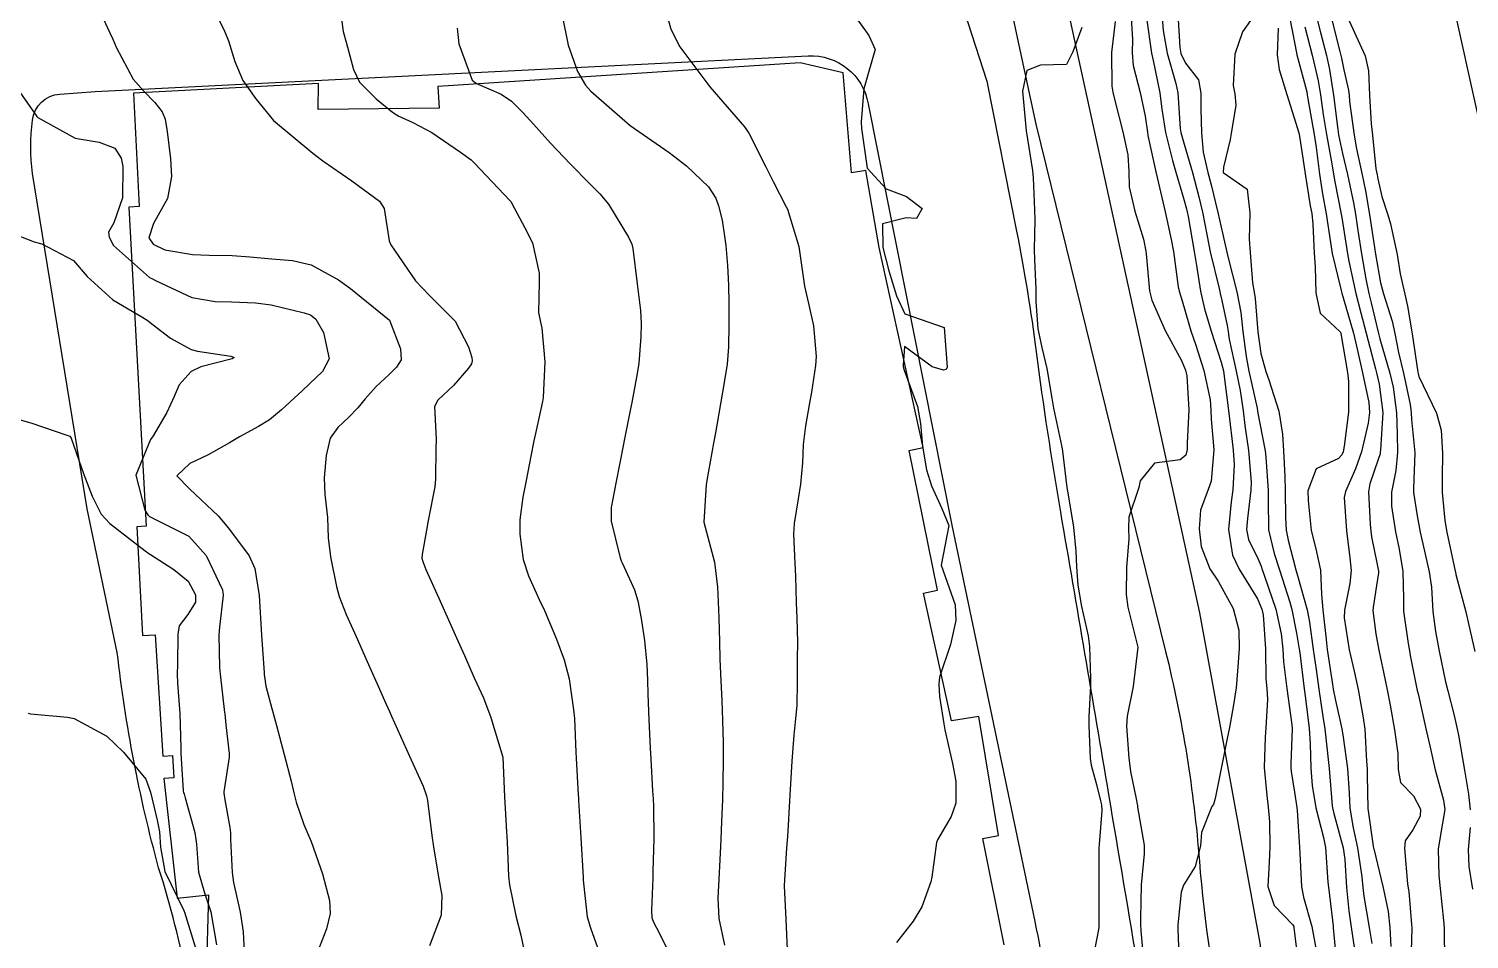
# Model space of a CAD drawing. Header units: metres. Extents: x 318500 to 325275, y 7408834 to 7428799.
# Drawn here: x 321218.3 to 321291.1, y 7409166.7 to 7409212.7 of the extents above; entities that cross this region are included whole.
import ezdxf

# ---------------------------------------------------------------- set-up
doc = ezdxf.new("R2010")
doc.units = ezdxf.units.M
doc.header["$MEASUREMENT"] = 0
for name, color, linetype in [('Canaleta de Drenagem', 151, 'Continuous'), ('Curvas de Nivel 1m', 11, 'Continuous'), ('Curvas de Nivel 5m', 15, 'Continuous'), ('Edificações', 30, 'Continuous'), ('Linha Férrea', 20, 'Continuous'), ('Vias Primárias', 230, 'Continuous')]:
    doc.layers.add(name, color=color, linetype=linetype)
doc.linetypes.add('TRACKS', pattern='A,0.15,[130,ltypeshp.shx,S=0.25,R=0,X=0,Y=0],0.15', length=0.3)

msp = doc.modelspace()

# ---------------------------------------------------------------- linework, layer by layer
at = {"layer": 'Canaleta de Drenagem'}
for points in [[(321249.372, 7409290.234), (321249.697, 7409286.757, 0.086902), (321251.229, 7409281.147, 0.00275), (321257.743, 7409267.502, -0.093903), (321262.235, 7409250.864, 0.050455), (321266.014, 7409229.764, -0.079532), (321267.595, 7409216.573, 0.086585), (321268.046, 7409213.208), (321269.19, 7409207.889), (321275.744, 7409181.262, -0.040826), (321277.451, 7409170.665, 0.035451), (321278.83, 7409161.482, -0.053917), (321280.053, 7409150.623), (321281.177, 7409131.234), (321281.285, 7409119.741), (321281.5, 7409109.523), (321282.344, 7409085.246), (321281.633, 7409043.555), (321280.186, 7409023.382), (321278.371, 7409007.125), (321276.879, 7408998.216), (321270.131, 7408967.899, -0.036702), (321267.644, 7408959.635, 0.067069), (321266.315, 7408954.006, 0.067069)], [(321268.389, 7408955.146), (321268.561, 7408956.738), (321269.57, 7408961.324), (321271.84, 7408966.46), (321274.245, 7408976.26), (321280.124, 7409003.171), (321280.54, 7409007.448), (321282.798, 7409028.507), (321283.854, 7409044.085), (321284.195, 7409071.064), (321284.512, 7409088.009), (321284.098, 7409100.477), (321283.431, 7409121.071), (321283.307, 7409129.777), (321282.048, 7409154.855), (321280.529, 7409166.527), (321277.478, 7409183.2), (321270.713, 7409214.2), (321267.719, 7409226.907, -0.002152), (321265.108, 7409238.206, -0.05927), (321264.171, 7409247.153, 0.067762), (321263.029, 7409256.52, 0.026743), (321260.171, 7409265.439, 0.025155)]]:
    msp.add_lwpolyline(points, format="xyb", dxfattribs=at)
at = {"layer": 'Curvas de Nivel 1m', "flags": 128}
for points, elevation in [([(321221.649, 7409214.191), (321222.436, 7409212.502), (321222.576, 7409212.182), (321222.744, 7409211.78), (321223.605, 7409210.167), (321224.13, 7409209.574), (321224.708, 7409208.976), (321225.072, 7409208.513), (321225.22, 7409208.142), (321225.318, 7409207.513), (321225.485, 7409206.138), (321225.546, 7409205.248), (321225.34, 7409204.139), (321224.627, 7409202.875), (321224.406, 7409202.153), (321224.615, 7409201.824), (321225.205, 7409201.548), (321226.608, 7409201.302), (321227.452, 7409201.266), (321228.607, 7409201.251), (321229.502, 7409201.191), (321230.605, 7409201.087), (321231.654, 7409201.005), (321232.601, 7409200.778), (321233.976, 7409200.026), (321234.583, 7409199.581), (321236.56, 7409197.99), (321237.103, 7409196.539), (321237.144, 7409195.981), (321236.911, 7409195.608), (321236.529, 7409195.244), (321235.887, 7409194.632), (321235.324, 7409194.008), (321234.959, 7409193.558), (321234.496, 7409193.094), (321233.938, 7409192.575), (321233.548, 7409192.029), (321233.347, 7409191.156), (321233.255, 7409190.032), (321233.294, 7409189.185), (321233.418, 7409188.03), (321233.452, 7409186.992), (321233.568, 7409186.028), (321233.87, 7409184.54), (321234.017, 7409184.024), (321234.367, 7409183.128), (321234.864, 7409182.012), (321235.293, 7409181.048), (321235.769, 7409179.998), (321235.937, 7409179.617), (321236.308, 7409178.775), (321236.548, 7409178.232), (321236.659, 7409177.985), (321236.962, 7409177.308), (321237.571, 7409175.97), (321238.247, 7409174.446), (321238.421, 7409173.958), (321238.466, 7409173.729), (321238.693, 7409171.955), (321238.771, 7409171.395), (321239.01, 7409169.952), (321239.194, 7409168.925), (321239.155, 7409167.945), (321238.577, 7409166.386)], 764), ([(321227.448, 7409214.113), (321228.192, 7409212.672), (321228.416, 7409212.103), (321228.734, 7409211.061), (321229.14, 7409210.094), (321229.795, 7409209.168), (321230.7, 7409208.07), (321232.676, 7409206.423), (321233.184, 7409206.035), (321234.655, 7409205.03), (321236.048, 7409203.999), (321236.279, 7409203.638), (321236.528, 7409201.991), (321236.617, 7409201.798), (321237.859, 7409199.971), (321238.579, 7409199.235), (321239.861, 7409197.947), (321240.547, 7409196.646), (321240.707, 7409196.102), (321240.73, 7409195.937), (321240.69, 7409195.785), (321240.534, 7409195.558), (321239.78, 7409194.689), (321238.991, 7409193.955), (321238.826, 7409193.636), (321238.903, 7409191.956), (321238.899, 7409191.533), (321238.879, 7409189.956), (321238.837, 7409189.574), (321238.524, 7409187.959), (321238.51, 7409187.878), (321238.421, 7409187.376), (321238.206, 7409186.16), (321238.191, 7409185.963), (321238.228, 7409185.793), (321238.394, 7409185.404), (321239.044, 7409183.953), (321239.599, 7409182.71), (321239.941, 7409181.944), (321240.337, 7409181.048), (321240.835, 7409179.932), (321241.292, 7409178.908), (321241.675, 7409177.919), (321242.27, 7409175.91), (321242.361, 7409173.908), (321242.464, 7409172.148), (321242.479, 7409171.906), (321242.494, 7409171.627), (321242.57, 7409169.904), (321242.616, 7409169.471), (321242.927, 7409167.899), (321243.186, 7409166.93), (321243.402, 7409165.891)], 763), ([(321234.019, 7409214.028), (321234.221, 7409212.562), (321234.358, 7409212.024), (321234.73, 7409210.653), (321235.043, 7409210.015), (321235.874, 7409209.165), (321236.705, 7409208.494), (321237.017, 7409208.299), (321237.728, 7409207.975), (321238.693, 7409207.471), (321240.143, 7409206.48), (321240.672, 7409206.082), (321240.828, 7409205.938), (321242.642, 7409204.013), (321242.69, 7409203.958), (321242.722, 7409203.909), (321243.384, 7409202.652), (321243.767, 7409201.893), (321244.118, 7409200.367), (321244.118, 7409199.887), (321244.071, 7409198.384), (321244.181, 7409197.886), (321244.254, 7409197.582), (321244.402, 7409195.882), (321244.316, 7409194.08), (321244.282, 7409193.883), (321243.953, 7409192.423), (321243.844, 7409191.89), (321243.693, 7409191.112), (321243.457, 7409189.895), (321243.294, 7409189.051), (321243.139, 7409187.899), (321243.136, 7409187.183), (321243.3, 7409185.896), (321243.57, 7409185.07), (321244.115, 7409183.884), (321244.372, 7409183.321), (321244.98, 7409181.874), (321245.366, 7409180.838), (321245.63, 7409179.867), (321245.853, 7409178.316), (321245.892, 7409177.864), (321245.965, 7409176.172), (321245.98, 7409175.863), (321246.081, 7409174.023), (321246.09, 7409173.862), (321246.099, 7409173.721), (321246.22, 7409171.85), (321246.331, 7409169.849), (321246.339, 7409169.697), (321246.538, 7409167.846), (321246.697, 7409167.302), (321247.228, 7409165.839)], 762), ([(321250.449, 7409213.805), (321250.763, 7409212.688), (321251.219, 7409211.795), (321252.73, 7409209.78), (321254.484, 7409207.753), (321254.695, 7409207.443), (321255.56, 7409205.737), (321255.924, 7409204.993), (321256.587, 7409203.721), (321256.648, 7409203.595), (321257.229, 7409201.714), (321257.323, 7409200.999), (321257.516, 7409199.711), (321257.708, 7409198.835), (321257.965, 7409197.706), (321258.104, 7409196.147), (321258.069, 7409195.705), (321257.865, 7409194.361), (321257.753, 7409193.708), (321257.555, 7409192.654), (321257.45, 7409191.71), (321257.406, 7409190.781), (321257.312, 7409189.711), (321257.196, 7409188.965), (321256.995, 7409187.714), (321256.963, 7409187.176), (321257.03, 7409185.714), (321257.054, 7409185.053), (321257.094, 7409183.713), (321257.123, 7409182.958), (321257.154, 7409181.712), (321257.148, 7409180.902), (321257.146, 7409179.712), (321257.119, 7409178.523), (321257.047, 7409177.709), (321256.975, 7409177.024), (321256.873, 7409175.711), (321256.836, 7409175.137), (321256.751, 7409173.712), (321256.667, 7409172.156), (321256.635, 7409171.714), (321256.599, 7409171.329), (321256.494, 7409169.715), (321256.491, 7409169.41), (321256.563, 7409167.714), (321256.633, 7409166.201)], 759), ([(321259.816, 7409213.684), (321260.76, 7409212.364), (321261.084, 7409211.665), (321260.738, 7409210.502), (321260.499, 7409209.673), (321260.373, 7409208.007), (321260.39, 7409207.675), (321260.67, 7409205.67), (321261.63, 7409204.626), (321262.656, 7409204.229), (321263.45, 7409203.632), (321263.158, 7409203.119), (321262.643, 7409203.151), (321261.445, 7409202.85), (321261.465, 7409201.657), (321261.766, 7409200.489), (321262.025, 7409199.648), (321262.161, 7409199.222), (321262.577, 7409198.31), (321264.57, 7409197.62), (321264.713, 7409195.617), (321264.657, 7409195.499), (321264.538, 7409195.459), (321263.95, 7409195.626), (321262.555, 7409196.664), (321262.489, 7409195.692), (321262.493, 7409195.641), (321262.537, 7409195.461), (321263.218, 7409193.633), (321263.368, 7409192.764), (321263.471, 7409191.63), (321263.673, 7409190.427), (321263.927, 7409189.625), (321264.443, 7409188.483), (321264.795, 7409187.615), (321264.41, 7409185.62), (321265.127, 7409183.609), (321265.154, 7409182.822), (321264.877, 7409181.612), (321264.333, 7409179.957), (321264.286, 7409179.611), (321264.321, 7409178.979), (321264.552, 7409177.607), (321264.604, 7409177.298), (321264.978, 7409175.603), (321265.156, 7409174.706), (321265.149, 7409173.601), (321264.912, 7409172.925), (321264.221, 7409171.747), (321264.171, 7409171.611), (321263.948, 7409169.86), (321263.894, 7409169.614), (321263.428, 7409168.364), (321262.998, 7409167.627), (321262.149, 7409166.562)], 758), ([(321273.195, 7409213.082), (321273.006, 7409211.506), (321273.033, 7409209.805), (321273.083, 7409209.505), (321273.202, 7409209.023), (321273.583, 7409207.497), (321273.837, 7409206.338), (321273.893, 7409205.492), (321273.903, 7409204.732), (321274.193, 7409203.487), (321274.629, 7409202.073), (321274.746, 7409201.479), (321274.763, 7409201.334), (321274.941, 7409199.476), (321275.057, 7409199.004), (321275.718, 7409197.469), (321276.547, 7409195.947), (321276.746, 7409195.457), (321276.81, 7409195.182), (321276.922, 7409193.454), (321276.839, 7409191.801), (321276.829, 7409191.455), (321276.774, 7409191.167), (321276.482, 7409190.931), (321275.178, 7409190.775), (321274.466, 7409189.872), (321274.396, 7409189.546), (321274.374, 7409189.481), (321273.881, 7409188.046), (321273.872, 7409187.488), (321273.881, 7409186.945), (321273.773, 7409185.49), (321273.748, 7409184.131), (321273.834, 7409183.488), (321274.35, 7409181.48), (321274.106, 7409179.483), (321273.804, 7409177.991), (321273.767, 7409177.488), (321273.896, 7409175.865), (321273.935, 7409175.485), (321273.979, 7409175.196), (321274.253, 7409173.812), (321274.313, 7409173.542), (321274.32, 7409173.479), (321274.335, 7409173.393), (321274.662, 7409171.473), (321274.657, 7409171.029), (321274.515, 7409169.475), (321274.476, 7409167.779), (321274.477, 7409167.475), (321274.492, 7409167.148), (321274.642, 7409165.472)], 756), ([(321274.777, 7409213.268), (321275.039, 7409211.477), (321275.112, 7409211.111), (321275.448, 7409209.473), (321275.548, 7409208.641), (321275.733, 7409207.47), (321276.098, 7409206.047), (321276.269, 7409205.464), (321276.657, 7409204.146), (321276.804, 7409203.611), (321276.839, 7409203.457), (321276.884, 7409203.219), (321277.185, 7409201.452), (321277.306, 7409200.753), (321277.516, 7409199.446), (321277.708, 7409198.57), (321278.042, 7409197.438), (321278.546, 7409195.861), (321278.664, 7409195.428), (321278.689, 7409195.276), (321278.918, 7409193.424), (321279.089, 7409192.014), (321279.161, 7409191.42), (321279.205, 7409190.693), (321279.137, 7409189.42), (321279.057, 7409188.815), (321278.922, 7409187.423), (321279.118, 7409186.121), (321279.454, 7409185.414), (321280.388, 7409183.91), (321280.609, 7409183.397), (321280.673, 7409183.098), (321280.785, 7409181.393), (321280.811, 7409179.869), (321280.85, 7409179.392), (321280.889, 7409178.824), (321280.807, 7409177.392), (321280.766, 7409176.919), (321280.719, 7409175.393), (321280.853, 7409173.988), (321280.931, 7409173.39), (321280.985, 7409172.643), (321281.012, 7409171.388), (321280.976, 7409170.621), (321280.901, 7409169.389), (321281.221, 7409168.425), (321282.171, 7409167.456), (321282.215, 7409167.37), (321282.227, 7409167.312), (321282.46, 7409165.367)], 754), ([(321275.553, 7409213.472), (321275.621, 7409212.618), (321275.821, 7409211.469), (321276.259, 7409209.94), (321276.359, 7409209.464), (321276.49, 7409207.675), (321276.522, 7409207.462), (321276.691, 7409206.878), (321277.1, 7409205.454), (321277.426, 7409204.217), (321277.605, 7409203.446), (321277.841, 7409202.233), (321278, 7409201.439), (321278.443, 7409199.582), (321278.477, 7409199.432), (321278.496, 7409199.338), (321278.586, 7409198.99), (321278.86, 7409197.713), (321278.901, 7409197.425), (321278.959, 7409197.029), (321279.31, 7409195.418), (321279.507, 7409194.434), (321279.656, 7409193.413), (321279.754, 7409192.663), (321279.925, 7409191.408), (321280.07, 7409189.802), (321280.057, 7409189.406), (321279.874, 7409187.973), (321279.829, 7409187.409), (321279.928, 7409186.911), (321280.415, 7409185.913), (321280.573, 7409185.559), (321280.627, 7409185.397), (321280.742, 7409185.058), (321281.315, 7409183.386), (321281.59, 7409182.153), (321281.661, 7409181.38), (321281.698, 7409180.734), (321281.869, 7409179.377), (321282.124, 7409177.551), (321282.131, 7409177.373), (321282.071, 7409175.575), (321282.068, 7409175.373), (321282.088, 7409175.192), (321282.258, 7409174.15), (321282.376, 7409173.369), (321282.392, 7409173.224), (321282.501, 7409171.367), (321282.517, 7409171.066), (321282.605, 7409169.366), (321282.712, 7409168.838), (321283.127, 7409167.36), (321283.343, 7409166.167)], 753), ([(321276.368, 7409213.464), (321276.462, 7409211.755), (321276.513, 7409211.462), (321276.745, 7409210.966), (321277.409, 7409210.123), (321277.531, 7409209.448), (321277.521, 7409208.645), (321277.557, 7409207.447), (321277.651, 7409206.48), (321277.878, 7409205.442), (321278.045, 7409204.821), (321278.376, 7409203.434), (321278.633, 7409202.315), (321278.836, 7409201.427), (321278.907, 7409201.135), (321279.336, 7409199.419), (321279.542, 7409198.378), (321279.651, 7409197.414), (321279.813, 7409196.149), (321279.956, 7409195.409), (321280.366, 7409193.548), (321280.392, 7409193.402), (321280.405, 7409193.298), (321280.504, 7409192.77), (321280.769, 7409191.397), (321280.808, 7409191.072), (321280.933, 7409189.393), (321280.932, 7409188.914), (321280.95, 7409187.392), (321281.231, 7409186.201), (321281.496, 7409185.384), (321282.013, 7409183.748), (321282.12, 7409183.374), (321282.362, 7409182.177), (321282.495, 7409181.369), (321282.523, 7409181.194), (321282.748, 7409179.366), (321282.812, 7409178.875), (321282.99, 7409177.363), (321283.053, 7409176.598), (321283.087, 7409175.362), (321283.141, 7409174.482), (321283.333, 7409173.359), (321283.722, 7409171.861), (321283.817, 7409171.354), (321283.944, 7409169.602), (321283.968, 7409169.352), (321284.173, 7409167.668), (321284.203, 7409167.383), (321284.205, 7409167.349), (321284.214, 7409167.305), (321284.39, 7409165.346)], 752), ([(321280.243, 7409213.408), (321279.627, 7409212.557), (321279.243, 7409211.423), (321279.154, 7409209.843), (321279.237, 7409209.422), (321279.287, 7409208.856), (321279.058, 7409207.425), (321279.005, 7409207.115), (321278.674, 7409205.711), (321278.66, 7409205.441), (321279.863, 7409204.613), (321279.998, 7409203.41), (321279.963, 7409202.077), (321280.02, 7409201.409), (321280.133, 7409199.871), (321280.214, 7409199.406), (321280.267, 7409199.085), (321280.4, 7409197.403), (321280.553, 7409196.3), (321280.801, 7409195.397), (321280.953, 7409194.976), (321281.463, 7409193.39), (321281.65, 7409192.237), (321281.708, 7409191.388), (321281.761, 7409190.091), (321281.78, 7409189.38), (321281.798, 7409188.022), (321281.827, 7409187.379), (321281.928, 7409186.88), (321282.33, 7409185.371), (321282.406, 7409185.097), (321282.89, 7409183.365), (321283.007, 7409182.728), (321283.204, 7409181.361), (321283.348, 7409180.352), (321283.489, 7409179.358), (321283.692, 7409177.974), (321283.779, 7409177.355), (321283.976, 7409175.651), (321284.005, 7409175.353), (321284.15, 7409173.452), (321284.169, 7409173.351), (321284.246, 7409173.075), (321284.706, 7409171.343), (321284.798, 7409170.754), (321284.888, 7409169.34), (321284.994, 7409168.154), (321285.112, 7409167.336), (321285.28, 7409166.206)], 751), ([(321281.98, 7409213.388), (321282.288, 7409211.854), (321282.368, 7409211.384), (321282.737, 7409210.031), (321282.873, 7409209.519), (321282.898, 7409209.377), (321282.928, 7409209.176), (321283.252, 7409207.372), (321283.355, 7409206.706), (321283.516, 7409205.367), (321283.67, 7409204.375), (321283.858, 7409203.362), (321284.068, 7409201.919), (321284.154, 7409201.357), (321284.593, 7409199.56), (321284.654, 7409199.349), (321285.089, 7409197.856), (321285.23, 7409197.34), (321285.436, 7409196.458), (321285.682, 7409195.333), (321286.007, 7409193.838), (321286.051, 7409193.327), (321285.972, 7409192.795), (321285.633, 7409191.333), (321285.331, 7409190.484), (321284.836, 7409189.344), (321284.769, 7409189.032), (321284.879, 7409187.343), (321285.055, 7409185.979), (321285.121, 7409185.339), (321285.056, 7409184.684), (321284.784, 7409183.344), (321284.771, 7409182.947), (321285.019, 7409181.34), (321285.269, 7409180.266), (321285.472, 7409179.333), (321285.726, 7409177.912), (321285.801, 7409177.327), (321285.889, 7409175.713), (321285.923, 7409175.325), (321285.933, 7409174.991), (321285.951, 7409173.324), (321286.222, 7409171.423), (321286.247, 7409171.32), (321286.257, 7409171.282), (321286.729, 7409169.312), (321286.988, 7409168.118), (321287.072, 7409167.306), (321287.115, 7409166.346)], 749), ([(321283.35, 7409213.371), (321283.55, 7409212.587), (321283.867, 7409211.363), (321284.026, 7409210.644), (321284.226, 7409209.358), (321284.443, 7409207.615), (321284.485, 7409207.353), (321284.686, 7409206.415), (321284.933, 7409205.346), (321285.23, 7409203.915), (321285.33, 7409203.34), (321285.452, 7409202.524), (321285.635, 7409201.335), (321285.851, 7409200.081), (321286.012, 7409199.329), (321286.125, 7409198.867), (321286.496, 7409197.321), (321286.566, 7409197.051), (321287.064, 7409195.315), (321287.233, 7409194.609), (321287.411, 7409193.311), (321287.44, 7409192.251), (321287.46, 7409191.305), (321287.38, 7409190.403), (321287.16, 7409189.309), (321287.159, 7409188.6), (321287.363, 7409187.306), (321287.536, 7409186.418), (321287.719, 7409185.3), (321287.757, 7409183.932), (321287.767, 7409183.299), (321287.989, 7409181.661), (321288.059, 7409181.294), (321288.104, 7409181.05), (321288.336, 7409179.882), (321288.458, 7409179.289), (321288.493, 7409179.123), (321288.908, 7409177.284), (321289.084, 7409176.487), (321289.353, 7409175.279), (321289.783, 7409173.746), (321289.839, 7409173.274), (321289.608, 7409171.897), (321289.506, 7409171.277), (321289.544, 7409169.933), (321289.606, 7409169.276), (321289.779, 7409167.669), (321289.809, 7409167.274), (321289.836, 7409165.582)], 747), ([(321284.084, 7409213.36), (321284.544, 7409211.562), (321284.598, 7409211.352), (321284.624, 7409211.227), (321284.743, 7409210.634), (321284.988, 7409209.602), (321285.017, 7409209.346), (321285.04, 7409209.03), (321285.277, 7409207.341), (321285.391, 7409206.638), (321285.673, 7409205.335), (321285.843, 7409204.514), (321286.039, 7409203.329), (321286.289, 7409201.661), (321286.341, 7409201.324), (321286.598, 7409199.868), (321286.742, 7409199.318), (321287.196, 7409197.933), (321287.325, 7409197.312), (321287.51, 7409196.356), (321287.756, 7409195.308), (321288.09, 7409193.73), (321288.143, 7409193.304), (321288.171, 7409192.968), (321288.331, 7409191.292), (321288.268, 7409189.488), (321288.266, 7409189.293), (321288.442, 7409188.099), (321288.604, 7409187.288), (321288.655, 7409187.06), (321289.064, 7409185.283), (321289.169, 7409184.512), (321289.247, 7409183.281), (321289.379, 7409182.266), (321289.566, 7409181.278), (321289.889, 7409179.72), (321289.991, 7409179.273), (321290.311, 7409178.028), (321290.491, 7409177.267), (321290.534, 7409177.029), (321290.843, 7409175.261), (321291.041, 7409174.042), (321291.135, 7409173.257)], 746), ([(321239.972, 7409212.738), (321240.048, 7409211.947), (321240.723, 7409210.107), (321240.945, 7409209.937), (321242.198, 7409209.401), (321242.711, 7409209.052), (321243.294, 7409208.486), (321243.832, 7409207.893), (321244.686, 7409206.925), (321245.699, 7409205.87), (321246.66, 7409204.895), (321247.17, 7409204.367), (321247.605, 7409203.846), (321248.625, 7409202.179), (321248.788, 7409201.827), (321248.84, 7409201.603), (321249.063, 7409199.823), (321249.231, 7409198.475), (321249.266, 7409197.82), (321249.24, 7409197.14), (321249.141, 7409195.821), (321249.065, 7409195.289), (321248.784, 7409193.826), (321248.736, 7409193.597), (321248.488, 7409192.338), (321248.405, 7409191.907), (321248.388, 7409191.831), (321248.369, 7409191.721), (321248.005, 7409189.837), (321247.748, 7409188.532), (321247.743, 7409187.84), (321248.186, 7409186.05), (321248.259, 7409185.832), (321248.296, 7409185.729), (321248.397, 7409185.519), (321248.928, 7409184.365), (321249.1, 7409183.819), (321249.255, 7409182.928), (321249.433, 7409181.814), (321249.548, 7409180.595), (321249.578, 7409179.811), (321249.598, 7409179.096), (321249.645, 7409177.81), (321249.714, 7409176.373), (321249.746, 7409175.808), (321249.837, 7409174.216), (321249.865, 7409173.806), (321249.879, 7409173.448), (321249.897, 7409171.805), (321249.858, 7409170.142), (321249.843, 7409169.805), (321249.779, 7409168.193), (321249.806, 7409167.805), (321249.899, 7409167.546), (321250.153, 7409167.075), (321250.578, 7409166.227)], 761), ([(321271.519, 7409212.778), (321271.062, 7409211.535), (321270.744, 7409210.903), (321269.429, 7409210.868), (321268.74, 7409210.597), (321268.515, 7409209.563), (321268.7, 7409207.56), (321269.024, 7409205.556), (321269.05, 7409205.172), (321269.12, 7409203.555), (321269.14, 7409203.057), (321269.117, 7409201.555), (321269.119, 7409201.048), (321269.189, 7409199.554), (321269.198, 7409198.94), (321269.289, 7409197.553), (321269.496, 7409196.611), (321269.755, 7409195.548), (321270.004, 7409194.058), (321270.091, 7409193.544), (321270.491, 7409191.667), (321270.514, 7409191.564), (321270.518, 7409191.54), (321270.522, 7409191.507), (321270.759, 7409189.536), (321270.822, 7409189.167), (321271.102, 7409187.53), (321271.216, 7409186.326), (321271.249, 7409185.527), (321271.315, 7409184.607), (321271.492, 7409183.519), (321271.831, 7409182.042), (321271.908, 7409181.514), (321271.953, 7409179.895), (321271.952, 7409179.514), (321271.866, 7409177.955), (321271.866, 7409177.514), (321271.941, 7409175.847), (321271.99, 7409175.513), (321272.26, 7409174.538), (321272.46, 7409173.715), (321272.501, 7409173.506), (321272.523, 7409173.228), (321272.388, 7409171.507), (321272.38, 7409171.346), (321272.373, 7409169.507), (321272.367, 7409167.702), (321272.372, 7409167.507), (321272.371, 7409167.303), (321272.15, 7409166.173)], 757), ([(321282.771, 7409212.811), (321283.14, 7409211.374), (321283.443, 7409210.075), (321283.563, 7409209.368), (321283.696, 7409208.385), (321283.874, 7409207.362), (321284.143, 7409205.893), (321284.225, 7409205.357), (321284.284, 7409204.974), (321284.617, 7409203.35), (321284.647, 7409203.174), (321284.928, 7409201.345), (321284.992, 7409200.967), (321285.353, 7409199.339), (321285.601, 7409198.356), (321285.872, 7409197.33), (321286.338, 7409195.528), (321286.394, 7409195.322), (321286.531, 7409194.749), (321286.716, 7409193.318), (321286.591, 7409191.419), (321286.586, 7409191.319), (321286.575, 7409191.233), (321286.484, 7409190.944), (321286.065, 7409189.727), (321285.985, 7409189.327), (321286.074, 7409187.686), (321286.108, 7409187.325), (321286.149, 7409187.046), (321286.414, 7409185.727), (321286.484, 7409185.392), (321286.495, 7409185.319), (321286.494, 7409185.233), (321286.399, 7409184.595), (321286.224, 7409183.481), (321286.217, 7409183.322), (321286.362, 7409182.153), (321286.51, 7409181.318), (321286.834, 7409179.811), (321286.939, 7409179.311), (321287.086, 7409178.541), (321287.306, 7409177.305), (321287.481, 7409176.103), (321287.497, 7409175.302), (321287.606, 7409174.643), (321288.257, 7409173.97), (321288.613, 7409173.286), (321288.601, 7409172.93), (321288.234, 7409172.239), (321287.836, 7409171.686), (321287.818, 7409171.296), (321287.964, 7409169.523), (321288, 7409169.293), (321288.027, 7409169.131), (321288.172, 7409167.462), (321288.187, 7409167.29), (321288.188, 7409167.272), (321288.153, 7409166.123)], 748), ([(321217.833, 7409202.242), (321218.616, 7409201.953), (321218.989, 7409201.85), (321220.602, 7409200.997), (321221.281, 7409200.193), (321222.573, 7409199.018), (321224.046, 7409198.158), (321224.366, 7409197.961), (321224.556, 7409197.8), (321225.492, 7409197.078), (321226.544, 7409196.515), (321226.857, 7409196.431), (321228.541, 7409196.165), (321228.595, 7409196.154), (321228.713, 7409196.097), (321228.603, 7409196.036), (321228.539, 7409196.017), (321227.017, 7409195.631), (321226.529, 7409195.399), (321225.927, 7409194.721), (321225.676, 7409194.133), (321225.315, 7409193.321), (321224.618, 7409192.148), (321224.478, 7409191.956), (321223.742, 7409190.161), (321224.193, 7409188.394), (321224.344, 7409188.151), (321224.429, 7409188.071), (321224.575, 7409188.001), (321226.414, 7409187.076), (321227.292, 7409186.111), (321228.119, 7409184.367), (321228.161, 7409184.102), (321227.974, 7409182.485), (321227.927, 7409182.104), (321227.974, 7409180.454), (321228.005, 7409180.103), (321228.222, 7409178.18), (321228.231, 7409178.101), (321228.292, 7409177.547), (321228.448, 7409176.097), (321228.45, 7409175.915), (321228.248, 7409174.606), (321228.181, 7409174.161), (321228.184, 7409174.101), (321228.237, 7409173.756), (321228.496, 7409172.369), (321228.52, 7409172.096), (321228.529, 7409171.782), (321228.604, 7409170.094), (321228.68, 7409169.595), (321229.019, 7409168.087), (321229.159, 7409167.094), (321229.218, 7409166.084)], 766), ([(321217.735, 7409192.998), (321218.488, 7409192.79), (321220.215, 7409192.204), (321220.412, 7409192.133), (321220.478, 7409192.023), (321221.122, 7409190.193), (321221.538, 7409189.095), (321221.985, 7409188.184), (321222.423, 7409187.727), (321224.213, 7409186.343), (321224.401, 7409186.202), (321224.476, 7409186.149), (321225.66, 7409185.398), (321226.387, 7409184.806), (321226.76, 7409184.116), (321226.752, 7409183.739), (321226.365, 7409183.117), (321225.929, 7409182.554), (321225.859, 7409182.127), (321225.855, 7409180.599), (321225.833, 7409180.127), (321225.84, 7409179.652), (321225.957, 7409178.125), (321226.007, 7409176.391), (321226.014, 7409176.124), (321226.139, 7409174.224), (321226.157, 7409174.121), (321226.175, 7409174.057), (321226.237, 7409173.855), (321226.726, 7409172.115), (321226.802, 7409171.523), (321226.91, 7409170.113), (321227.215, 7409169.069), (321227.525, 7409168.106), (321227.809, 7409166.438)], 767), ([(321218.299, 7409178.136), (321218.425, 7409178.101), (321220.296, 7409177.938), (321220.626, 7409177.865), (321222.282, 7409176.978), (321223.126, 7409176.167), (321224.25, 7409174.8), (321224.491, 7409174.146), (321224.816, 7409172.731), (321224.931, 7409172.139), (321224.98, 7409171.367), (321225.2, 7409170.135), (321226.161, 7409168.174), (321226.185, 7409168.12), (321226.198, 7409168.081), (321226.806, 7409166.113)], 768), ([(321291.129, 7409172.364), (321291.029, 7409171.258), (321291.065, 7409170.4), (321291.242, 7409169.254)], 746)]:
    msp.add_lwpolyline(points, dxfattribs=dict(at, elevation=elevation))
at = {"layer": 'Curvas de Nivel 5m', "flags": 128}
for points, elevation in [([(321245.269, 7409213.379), (321245.569, 7409211.872), (321246.047, 7409210.557), (321246.457, 7409209.863), (321246.725, 7409209.553), (321248.7, 7409207.83), (321250.68, 7409206.462), (321251.549, 7409205.791), (321252.659, 7409204.717), (321253.026, 7409204.146), (321253.173, 7409203.772), (321253.36, 7409203.048), (321253.539, 7409201.766), (321253.619, 7409200.75), (321253.664, 7409199.764), (321253.683, 7409198.865), (321253.693, 7409197.763), (321253.672, 7409196.644), (321253.6, 7409195.764), (321253.456, 7409194.837), (321253.265, 7409193.769), (321253.018, 7409192.302), (321252.92, 7409191.773), (321252.57, 7409189.887), (321252.558, 7409189.779), (321252.55, 7409189.687), (321252.43, 7409187.78), (321252.96, 7409185.772), (321253.125, 7409184.507), (321253.155, 7409183.768), (321253.188, 7409182.948), (321253.218, 7409181.767), (321253.243, 7409180.86), (321253.285, 7409179.766), (321253.331, 7409178.785), (321253.374, 7409177.764), (321253.395, 7409176.651), (321253.402, 7409175.763), (321253.384, 7409174.632), (321253.363, 7409173.759), (321253.326, 7409172.662), (321253.287, 7409171.759), (321253.238, 7409170.727), (321253.19, 7409169.76), (321253.142, 7409168.793), (321253.185, 7409167.76), (321253.476, 7409166.427)], 760), ([(321273.997, 7409213.492), (321274.072, 7409212.178), (321274.059, 7409211.49), (321274.104, 7409210.85), (321274.467, 7409209.484), (321274.712, 7409208.288), (321274.828, 7409207.479), (321274.852, 7409207.324), (321275.255, 7409205.474), (321275.441, 7409204.694), (321275.724, 7409203.469), (321276.029, 7409202.066), (321276.138, 7409201.465), (321276.388, 7409199.667), (321276.43, 7409199.462), (321276.585, 7409198.966), (321276.924, 7409197.805), (321277.026, 7409197.453), (321277.278, 7409196.73), (321277.678, 7409195.443), (321277.992, 7409193.963), (321278.032, 7409193.437), (321278.055, 7409192.986), (321278.185, 7409191.435), (321278.049, 7409189.854), (321277.891, 7409189.439), (321277.503, 7409188.385), (321277.436, 7409187.445), (321277.535, 7409186.553), (321277.982, 7409185.434), (321278.401, 7409184.801), (321279.156, 7409183.418), (321279.439, 7409182.338), (321279.456, 7409181.413), (321279.399, 7409180.473), (321279.31, 7409179.415), (321279.182, 7409178.552), (321278.973, 7409177.42), (321278.861, 7409176.852), (321278.576, 7409175.425), (321278.254, 7409173.83), (321278.158, 7409173.524), (321278.081, 7409173.432), (321277.559, 7409172.108), (321277.509, 7409171.437), (321277.241, 7409170.403), (321276.653, 7409169.445), (321276.527, 7409169.106), (321276.365, 7409167.448), (321276.364, 7409167.251), (321276.429, 7409165.447)], 755), ([(321285.016, 7409213.106), (321285.821, 7409211.334), (321285.997, 7409210.585), (321286.039, 7409209.33), (321286.13, 7409207.907), (321286.192, 7409207.328), (321286.371, 7409205.629), (321286.423, 7409205.324), (321286.466, 7409205.121), (321286.659, 7409204.244), (321286.975, 7409203.317), (321287.104, 7409202.854), (321287.437, 7409201.312), (321287.591, 7409200.325), (321287.819, 7409199.308), (321287.968, 7409198.691), (321288.195, 7409197.304), (321288.485, 7409195.356), (321288.496, 7409195.3), (321288.538, 7409195.151), (321289.424, 7409193.286), (321289.66, 7409192.437), (321289.724, 7409191.278), (321289.711, 7409190.038), (321289.717, 7409189.277), (321289.841, 7409187.874), (321289.951, 7409187.275), (321290.374, 7409185.307), (321290.385, 7409185.27), (321290.408, 7409185.136), (321290.903, 7409183.262), (321291.052, 7409182.578), (321291.363, 7409181.255)], 745), ([(321281.433, 7409212.73), (321281.381, 7409211.394), (321281.484, 7409210.652), (321281.875, 7409209.389), (321282.413, 7409207.674), (321282.489, 7409207.382), (321282.682, 7409206.173), (321282.798, 7409205.378), (321283.05, 7409203.77), (321283.123, 7409203.373), (321283.179, 7409202.835), (321283.242, 7409201.371), (321283.296, 7409200.683), (321283.331, 7409199.369), (321283.55, 7409198.336), (321284.57, 7409197.397), (321284.585, 7409197.365), (321284.592, 7409197.35), (321284.595, 7409197.324), (321284.924, 7409195.344), (321284.981, 7409194.895), (321284.981, 7409193.343), (321284.772, 7409191.625), (321284.711, 7409191.347), (321284.652, 7409191.183), (321284.485, 7409191), (321283.358, 7409190.486), (321282.935, 7409189.365), (321282.94, 7409188.877), (321283.101, 7409187.363), (321283.338, 7409186.444), (321283.571, 7409185.358), (321283.615, 7409184.135), (321283.683, 7409183.357), (321283.856, 7409181.857), (321283.913, 7409181.354), (321284.189, 7409179.494), (321284.209, 7409179.351), (321284.321, 7409178.774), (321284.647, 7409177.345), (321284.718, 7409176.919), (321284.927, 7409175.34), (321285.017, 7409174.098), (321285.057, 7409173.338), (321285.217, 7409172.353), (321285.439, 7409171.332), (321285.661, 7409169.865), (321285.707, 7409169.327), (321285.753, 7409168.894), (321286.025, 7409167.322), (321286.158, 7409166.503)], 750), ([(321217.92, 7409209.45), (321218.701, 7409208.324), (321218.74, 7409208.269), (321218.791, 7409208.229), (321220.685, 7409207.185), (321221.896, 7409206.974), (321222.678, 7409206.681), (321222.995, 7409206.175), (321223.092, 7409205.745), (321223.068, 7409204.174), (321222.627, 7409202.911), (321222.363, 7409202.442), (321222.394, 7409202.182), (321222.614, 7409201.754), (321224.437, 7409200.152), (321224.589, 7409200.072), (321224.739, 7409199.997), (321226.575, 7409199.127), (321227.756, 7409198.924), (321228.572, 7409198.919), (321229.784, 7409198.869), (321230.57, 7409198.758), (321232.242, 7409198.368), (321232.563, 7409198.259), (321232.837, 7409198.037), (321233.228, 7409197.359), (321233.512, 7409196.03), (321233.171, 7409195.393), (321232.521, 7409194.78), (321232.138, 7409194.423), (321231.737, 7409194.052), (321231.103, 7409193.459), (321230.493, 7409192.961), (321229.94, 7409192.627), (321228.977, 7409192.093), (321228.477, 7409191.791), (321227.391, 7409191.191), (321226.466, 7409190.748), (321225.807, 7409190.13), (321226.45, 7409189.467), (321227.897, 7409188.105), (321228.421, 7409187.481), (321229.469, 7409186.084), (321229.754, 7409185.44), (321229.964, 7409184.076), (321230.071, 7409182.358), (321230.083, 7409182.074), (321230.22, 7409180.173), (321230.231, 7409180.071), (321230.239, 7409179.991), (321230.314, 7409179.501), (321230.61, 7409178.372), (321230.695, 7409178.064), (321230.84, 7409177.513), (321231.233, 7409176.056), (321231.595, 7409174.704), (321231.746, 7409174.047), (321231.837, 7409173.647), (321232.225, 7409172.522), (321232.431, 7409172.038), (321232.591, 7409171.66), (321233.176, 7409170.03), (321233.52, 7409168.677), (321233.553, 7409168.026), (321233.373, 7409167.248), (321232.894, 7409166.029)], 765)]:
    msp.add_lwpolyline(points, dxfattribs=dict(at, elevation=elevation))
at = {"layer": 'Edificações'}
msp.add_lwpolyline([(321267.591, 7409166.446), (321266.524, 7409171.809), (321267.301, 7409171.963), (321266.311, 7409177.977), (321264.929, 7409177.75), (321263.518, 7409184.202), (321264.227, 7409184.358), (321262.797, 7409191.407), (321263.504, 7409191.55), (321261.289, 7409201.666), (321260.612, 7409205.551), (321259.888, 7409205.425), (321259.461, 7409210.476), (321257.295, 7409210.991), (321238.991, 7409209.799), (321239.062, 7409208.698), (321232.957, 7409208.635), (321232.964, 7409209.945), (321223.619, 7409209.458), (321223.913, 7409203.729), (321223.384, 7409203.701), (321224.266, 7409187.579), (321223.799, 7409187.559), (321224.082, 7409182.058), (321224.714, 7409182.091), (321225.101, 7409175.965), (321225.595, 7409175.996), (321225.666, 7409174.865), (321225.162, 7409174.834), (321225.834, 7409168.789), (321227.406, 7409168.963), (321227.287, 7409164.816)], dxfattribs=at)
at = {"layer": 'Linha Férrea', "linetype": 'TRACKS', "flags": 128}
msp.add_lwpolyline([(321000, 7409665.831), (321005.106, 7409659.973), (321014.581, 7409648.503), (321025.621, 7409634.539), (321037.299, 7409620.062), (321049.304, 7409604.404), (321060.786, 7409589.365), (321070.003, 7409577.437), (321079.04, 7409565.563), (321087.378, 7409554.953), (321100.232, 7409538.088), (321115.656, 7409518.043), (321121.996, 7409509.598), (321129.727, 7409499.55), (321136.972, 7409489.987), (321145.049, 7409479.509), (321151.831, 7409470.642), (321164.207, 7409454.514), (321177.084, 7409437.841), (321189.77, 7409420.055), (321198.564, 7409408.325), (321206.577, 7409397.088), (321215.931, 7409383.724), (321224.636, 7409370.381), (321229.865, 7409362.108), (321233.889, 7409355.207), (321238.771, 7409347.119), (321245.215, 7409335.393), (321252.436, 7409321.241), (321258.604, 7409308.083), (321267.297, 7409287.476), (321275.449, 7409265.78), (321281.942, 7409245.584), (321283.566, 7409239.646), (321286.314, 7409230.216), (321290.053, 7409214.935), (321291.712, 7409207.402), (321292.928, 7409202.024), (321294.643, 7409193.05), (321296.561, 7409181.459), (321297.018, 7409178.654), (321298.421, 7409169.257), (321300.824, 7409146.442), (321301.262, 7409140.938), (321302.075, 7409127.562), (321302.455, 7409111.197), (321302.397, 7409096.607), (321301.928, 7409078.93), (321301.225, 7409065.046), (321300.363, 7409054.951), (321299.616, 7409046.945), (321298.322, 7409034.46), (321296.574, 7409019.153), (321294.553, 7409003.679), (321294.068, 7408999.315), (321292.484, 7408987.685), (321290.998, 7408976.286), (321289.822, 7408966.926)], dxfattribs=at)
at = {"layer": 'Vias Primárias'}
for points in [[(321247.922, 7409275.713), (321261.561, 7409223.933, -0.007924), (321263.317, 7409219.15, 0.020438), (321264.998, 7409215.373), (321266.723, 7409210.059), (321268.219, 7409202.479, -0.016565), (321269.213, 7409196.385, 0.010549), (321270.434, 7409188.291, -0.001036), (321272.865, 7409174.028, 0.000261), (321274.385, 7409165.02, -0.036715), (321276.442, 7409143.272, 0.000379), (321277.002, 7409117.474, -0.004567)], [(321201.766, 7409258.312), (321232.388, 7409258.897, -0.022164), (321240.269, 7409258.698, -0.05122), (321244.18, 7409258.019, -0.251304), (321246.513, 7409255.771, 0.006927), (321248.537, 7409249.776), (321254.878, 7409228.429), (321256.029, 7409218.125, -0.018401), (321256.001, 7409217.904, -0.411632), (321252.857, 7409214.211, -0.0362), (321220.121, 7409213.812, 0.000126), (321207.715, 7409214.556, 0.007689)], [(321230.192, 7409102.484), (321230.583, 7409121.654), (321228.729, 7409141.919), (321227.237, 7409158.619, 0.054183), (321224.894, 7409170.334, -0.038414), (321222.802, 7409181.21), (321221.28, 7409188.46), (321218.518, 7409205.397, -0.05867), (321218.518, 7409208.092, -0.360545), (321219.899, 7409209.408), (321221.681, 7409209.532), (321257.695, 7409211.339, -0.378843), (321260.726, 7409208.918), (321264.955, 7409187.641), (321269.143, 7409167.61, -0.029699), (321269.994, 7409161.848, 0.022334), (321271.409, 7409151.185, -0.061069), (321271.478, 7409149.927), (321272.392, 7409136.24), (321272.897, 7409116.486)]]:
    msp.add_lwpolyline(points, format="xyb", dxfattribs=at)

doc.saveas('drawing.dxf')
